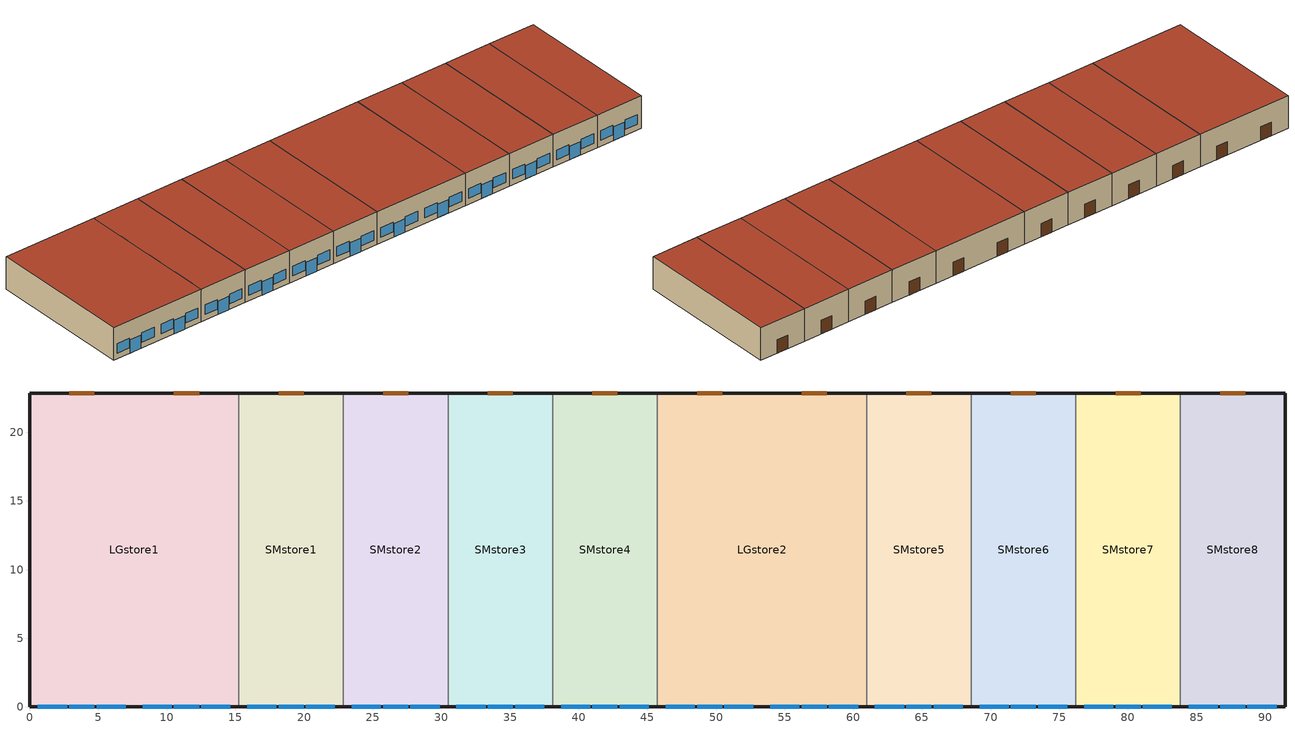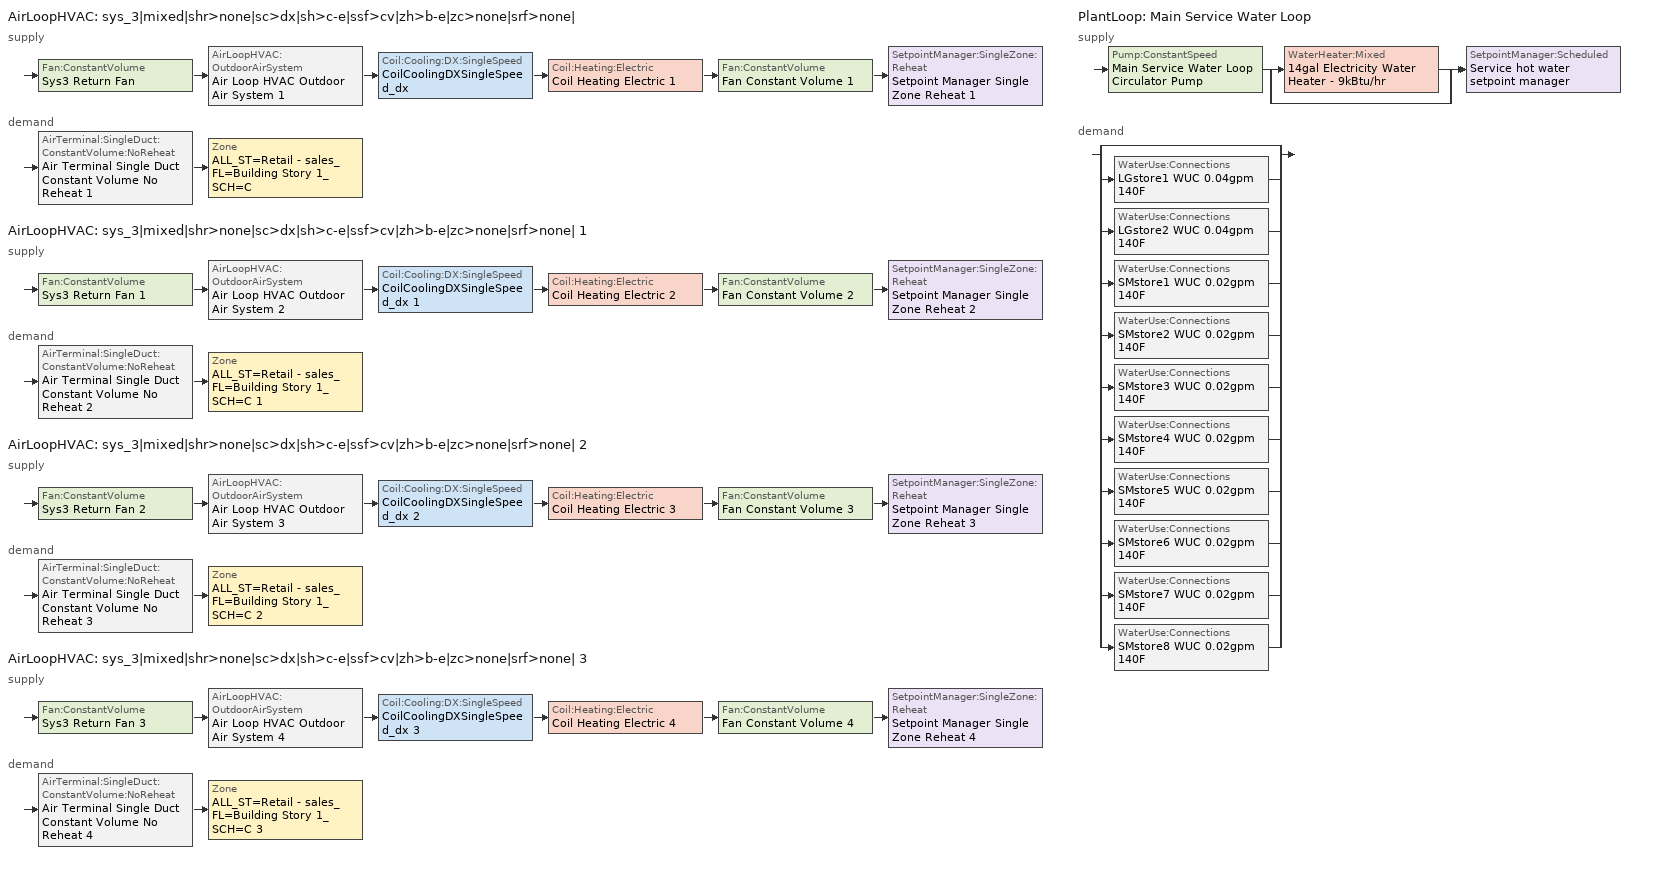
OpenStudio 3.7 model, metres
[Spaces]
SMstore2
 floor foundation (BTAP-Grnd-Floor-Mass:U-0.678_std): 30.48,22.86 30.48,0 22.86,0 22.86,22.86 z0
 wall outside: 22.86,0 30.48,0 / 30.48,22.86 22.86,22.86 z0:5.18
 wall to SMstore3: 30.48,0 30.48,22.86 z0:5.18
 wall to SMstore1: 22.86,22.86 22.86,0 z0:5.18
 window: 23.47,0 25.6,0 / 27.74,0 29.87,0 z0.91:2.43; 25.76,0 27.58,0 z0:2.13
 door: 27.58,22.86 25.76,22.86 z0:2.13
 roof outside: 30.48,0 30.48,22.86 22.86,22.86 22.86,0 z5.18
SMstore7
 floor foundation (BTAP-Grnd-Floor-Mass:U-0.678_std): 83.82,22.86 83.82,0 76.2,0 76.2,22.86 z0
 wall outside: 76.2,0 83.82,0 / 83.82,22.86 76.2,22.86 z0:5.18
 wall to SMstore6: 76.2,22.86 76.2,0 z0:5.18
 wall to SMstore8: 83.82,0 83.82,22.86 z0:5.18
 window: 81.08,0 83.21,0 / 76.81,0 78.94,0 z0.91:2.43; 79.1,0 80.92,0 z0:2.13
 door: 80.92,22.86 79.1,22.86 z0:2.13
 roof outside: 83.82,0 83.82,22.86 76.2,22.86 76.2,0 z5.18
SMstore3
 floor foundation (BTAP-Grnd-Floor-Mass:U-0.678_std): 38.1,22.86 38.1,0 30.48,0 30.48,22.86 z0
 wall outside: 30.48,0 38.1,0 / 38.1,22.86 30.48,22.86 z0:5.18
 wall to SMstore4: 38.1,0 38.1,22.86 z0:5.18
 window: 31.09,0 33.22,0 / 35.36,0 37.49,0 z0.91:2.43; 33.38,0 35.2,0 z0:2.13
 door: 35.2,22.86 33.38,22.86 z0:2.13
 roof outside: 38.1,0 38.1,22.86 30.48,22.86 30.48,0 z5.18
SMstore1
 floor foundation (BTAP-Grnd-Floor-Mass:U-0.678_std): 22.86,22.86 22.86,0 15.24,0 15.24,22.86 z0
 wall outside: 15.24,0 22.86,0 / 22.86,22.86 15.24,22.86 z0:5.18
 wall to LGstore1: 15.24,22.86 15.24,0 z0:5.18
 window: 15.85,0 17.98,0 / 20.12,0 22.25,0 z0.91:2.43; 18.14,0 19.97,0 z0:2.13
 door: 19.97,22.86 18.14,22.86 z0:2.13
 roof outside: 22.86,0 22.86,22.86 15.24,22.86 15.24,0 z5.18
LGstore2
 floor foundation (BTAP-Grnd-Floor-Mass:U-0.678_std): 60.96,22.86 60.96,0 45.72,0 45.72,22.86 z0
 wall outside: 45.72,0 60.96,0 / 60.96,22.86 45.72,22.86 z0:5.18
 wall to SMstore5: 60.96,0 60.96,22.86 z0:5.18
 wall to SMstore4: 45.72,22.86 45.72,0 z0:5.18
 window: 48.62,0 50.44,0 / 56.24,0 58.06,0 z0:2.13; 46.33,0 48.46,0 / 58.22,0 60.35,0 / 53.95,0 56.08,0 / 50.6,0 52.73,0 z0.91:2.43
 door: 50.44,22.86 48.62,22.86 / 58.06,22.86 56.24,22.86 z0:2.13
 roof outside: 60.96,0 60.96,22.86 45.72,22.86 45.72,0 z5.18
SMstore8
 floor foundation (BTAP-Grnd-Floor-Mass:U-0.678_std): 91.44,22.86 91.44,0 83.82,0 83.82,22.86 z0
 wall outside: 83.82,0 91.44,0 91.44,22.86 83.82,22.86 z0:5.18
 window: 86.72,0 88.54,0 z0:2.13; 84.43,0 86.56,0 / 88.7,0 90.83,0 z0.91:2.43
 door: 88.54,22.86 86.72,22.86 z0:2.13
 roof outside: 91.44,0 91.44,22.86 83.82,22.86 83.82,0 z5.18
SMstore5
 floor foundation (BTAP-Grnd-Floor-Mass:U-0.678_std): 68.58,22.86 68.58,0 60.96,0 60.96,22.86 z0
 wall outside: 60.96,0 68.58,0 / 68.58,22.86 60.96,22.86 z0:5.18
 wall to SMstore6: 68.58,0 68.58,22.86 z0:5.18
 window: 61.57,0 63.7,0 / 65.84,0 67.97,0 z0.91:2.43; 63.86,0 65.68,0 z0:2.13
 door: 65.68,22.86 63.86,22.86 z0:2.13
 roof outside: 68.58,0 68.58,22.86 60.96,22.86 60.96,0 z5.18
SMstore4
 floor foundation (BTAP-Grnd-Floor-Mass:U-0.678_std): 45.72,22.86 45.72,0 38.1,0 38.1,22.86 z0
 wall outside: 38.1,0 45.72,0 / 45.72,22.86 38.1,22.86 z0:5.18
 window: 41,0 42.82,0 z0:2.13; 38.71,0 40.84,0 / 42.98,0 45.11,0 z0.91:2.43
 door: 42.82,22.86 41,22.86 z0:2.13
 roof outside: 45.72,0 45.72,22.86 38.1,22.86 38.1,0 z5.18
SMstore6
 floor foundation (BTAP-Grnd-Floor-Mass:U-0.678_std): 76.2,22.86 76.2,0 68.58,0 68.58,22.86 z0
 wall outside: 68.58,0 76.2,0 / 76.2,22.86 68.58,22.86 z0:5.18
 window: 73.46,0 75.59,0 / 69.19,0 71.32,0 z0.91:2.43; 71.48,0 73.3,0 z0:2.13
 door: 73.3,22.86 71.48,22.86 z0:2.13
 roof outside: 76.2,0 76.2,22.86 68.58,22.86 68.58,0 z5.18
LGstore1
 floor foundation (BTAP-Grnd-Floor-Mass:U-0.678_std): 15.24,22.86 15.24,0 0,0 0,22.86 z0
 wall outside: 15.24,22.86 0,22.86 0,0 15.24,0 z0:5.18
 window: 8.23,0 10.36,0 / 0.61,0 2.74,0 / 4.88,0 7.01,0 / 12.5,0 14.63,0 z0.91:2.43; 10.52,0 12.35,0 / 2.9,0 4.73,0 z0:2.13
 door: 4.73,22.86 2.9,22.86 / 12.35,22.86 10.52,22.86 z0:2.13
 roof outside: 15.24,0 15.24,22.86 0,22.86 0,0 z5.18
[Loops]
AirLoopHVAC 'sys_3|mixed|shr>none|sc>dx|sh>c-e|ssf>cv|zh>b-e|zc>none|srf>none|'
 supply: Fan:ConstantVolume 'Sys3 Return Fan' > AirLoopHVAC:OutdoorAirSystem 'Air Loop HVAC Outdoor Air System 1' > Coil:Cooling:DX:SingleSpeed 'CoilCoolingDXSingleSpeed_dx' > Coil:Heating:Electric 'Coil Heating Electric 1' > Fan:ConstantVolume 'Fan Constant Volume 1' > SetpointManager:SingleZone:Reheat 'Setpoint Manager Single Zone Reheat 1'
 demand: AirTerminal:SingleDuct:ConstantVolume:NoReheat 'Air Terminal Single Duct Constant Volume No Reheat 1' > Zone 'ALL_ST=Retail - sales_FL=Building Story 1_SCH=C'
AirLoopHVAC 'sys_3|mixed|shr>none|sc>dx|sh>c-e|ssf>cv|zh>b-e|zc>none|srf>none| 1'
 supply: Fan:ConstantVolume 'Sys3 Return Fan 1' > AirLoopHVAC:OutdoorAirSystem 'Air Loop HVAC Outdoor Air System 2' > Coil:Cooling:DX:SingleSpeed 'CoilCoolingDXSingleSpeed_dx 1' > Coil:Heating:Electric 'Coil Heating Electric 2' > Fan:ConstantVolume 'Fan Constant Volume 2' > SetpointManager:SingleZone:Reheat 'Setpoint Manager Single Zone Reheat 2'
 demand: AirTerminal:SingleDuct:ConstantVolume:NoReheat 'Air Terminal Single Duct Constant Volume No Reheat 2' > Zone 'ALL_ST=Retail - sales_FL=Building Story 1_SCH=C 1'
AirLoopHVAC 'sys_3|mixed|shr>none|sc>dx|sh>c-e|ssf>cv|zh>b-e|zc>none|srf>none| 2'
 supply: Fan:ConstantVolume 'Sys3 Return Fan 2' > AirLoopHVAC:OutdoorAirSystem 'Air Loop HVAC Outdoor Air System 3' > Coil:Cooling:DX:SingleSpeed 'CoilCoolingDXSingleSpeed_dx 2' > Coil:Heating:Electric 'Coil Heating Electric 3' > Fan:ConstantVolume 'Fan Constant Volume 3' > SetpointManager:SingleZone:Reheat 'Setpoint Manager Single Zone Reheat 3'
 demand: AirTerminal:SingleDuct:ConstantVolume:NoReheat 'Air Terminal Single Duct Constant Volume No Reheat 3' > Zone 'ALL_ST=Retail - sales_FL=Building Story 1_SCH=C 2'
AirLoopHVAC 'sys_3|mixed|shr>none|sc>dx|sh>c-e|ssf>cv|zh>b-e|zc>none|srf>none| 3'
 supply: Fan:ConstantVolume 'Sys3 Return Fan 3' > AirLoopHVAC:OutdoorAirSystem 'Air Loop HVAC Outdoor Air System 4' > Coil:Cooling:DX:SingleSpeed 'CoilCoolingDXSingleSpeed_dx 3' > Coil:Heating:Electric 'Coil Heating Electric 4' > Fan:ConstantVolume 'Fan Constant Volume 4' > SetpointManager:SingleZone:Reheat 'Setpoint Manager Single Zone Reheat 4'
 demand: AirTerminal:SingleDuct:ConstantVolume:NoReheat 'Air Terminal Single Duct Constant Volume No Reheat 4' > Zone 'ALL_ST=Retail - sales_FL=Building Story 1_SCH=C 3'
PlantLoop 'Main Service Water Loop'
 supply: Pump:ConstantSpeed 'Main Service Water Loop Circulator Pump' > split
  | WaterHeater:Mixed '14gal Electricity Water Heater - 9kBtu/hr'
  | bypass
  join > SetpointManager:Scheduled 'Service hot water setpoint manager'
 demand: split
  | bypass
  | WaterUse:Connections 'LGstore1 WUC 0.04gpm 140F'
  | WaterUse:Connections 'LGstore2 WUC 0.04gpm 140F'
  | WaterUse:Connections 'SMstore1 WUC 0.02gpm 140F'
  | WaterUse:Connections 'SMstore2 WUC 0.02gpm 140F'
  | WaterUse:Connections 'SMstore3 WUC 0.02gpm 140F'
  | WaterUse:Connections 'SMstore4 WUC 0.02gpm 140F'
  | WaterUse:Connections 'SMstore5 WUC 0.02gpm 140F'
  | WaterUse:Connections 'SMstore6 WUC 0.02gpm 140F'
  | WaterUse:Connections 'SMstore7 WUC 0.02gpm 140F'
  | WaterUse:Connections 'SMstore8 WUC 0.02gpm 140F'
[ClimateZones]
Climate Zone Institution Name 1=ASHRAE; Climate Zone Document Name 1=ANSI/ASHRAE Standard 169; Climate Zone Document Year 1=2006; Climate Zone Value 1=7
[Building]
RetailStripmall: Default Construction Set=BTAP-Mass at hdd = 5000.0; Standards Number of Stories=1; Standards Number of Above Ground Stories=1; Standards Template=BTAP1980TO2010; Standards Building Type=RetailStripmall
[Site]
Calgary Intl AP_AB_CAN: Latitude {deg}=51.11; Longitude {deg}=-114.02; Time Zone {hr}=-7; Elevation {m}=1084.1
[Site:WaterMainsTemperature]
Calculation Method=Correlation; Annual Average Outdoor Air Temperature {C}=4.69167; Maximum Difference In Monthly Average Outdoor Air Temperatures {deltaC}=24.6
[Site:GroundTemperature:BuildingSurface]
19.527, 19.502, 19.536, 19.598, 20.002, 21.64, 22.225, 22.375, 21.449, 20.121, 19.802, 19.633
[SizingPeriod:DesignDay] Barometric Pressure {Pa}=88961; Rain Indicator=No; Snow Indicator=No; Day of Month=21; Daylight Saving Time Indicator=No; Humidity Condition Type=Wetbulb; Dry-Bulb Temperature Range Modifier Type=DefaultMultipliers
Name | Maximum Dry-Bulb Temperature {C} | Daily Dry-Bulb Temperature Range {deltaC} | Wind Speed {m/s} | Wind Direction {deg} | Month | Day Type | Wetbulb or DewPoint at Maximum Dry-Bulb {C} | Solar Model Indicator | ASHRAE Clear Sky Optical Depth for Beam Irradiance | ASHRAE Clear Sky Optical Depth for Diffuse Irradiance | Sky Clearness
Calgary Intl AP Ann Clg .4% Condns DB=>MWB | 28.8 | 12.3 | 4.5 | 160 | 7 | SummerDesignDay | 16 | ASHRAETau | 0.34 | 2.419
Calgary Intl AP Ann Clg .4% Condns WB=>MDB | 25.5 | 12.3 | 4.5 | 160 | 7 | SummerDesignDay | 17.8 | ASHRAETau | 0.34 | 2.419
Calgary Intl AP Ann Htg 99.6% Condns DB | -27.7 | 0 | 2.7 | 200 | 1 | WinterDesignDay | -27.7 | ASHRAEClearSky |  |  | 0
[Site:GroundTemperature:Shallow]
-1.6, -5.4, -6.4, -5.5, -0.4, 5.3, 10.8, 14.7, 15.8, 14, 9.5, 4
[Site:GroundTemperature:Deep]
4, 1.3, -0.4, -0.9, 0.1, 2.3, 5.2, 8, 9.9, 10.3, 9.2, 7
[Site:GroundTemperature:FCfactorMethod]
January Ground Temperature {C}=5.5; February Ground Temperature {C}=-2; March Ground Temperature {C}=-7.6; April Ground Temperature {C}=-6.3; May Ground Temperature {C}=-6.6; June Ground Temperature {C}=-0.3; July Ground Temperature {C}=4.9; August Ground Temperature {C}=10.2; September Ground Temperature {C}=13.8; October Ground Temperature {C}=17; November Ground Temperature {C}=16.6; December Ground Temperature {C}=11.1
[Material:NoMass] Roughness=Smooth; Thermal Absorptance=0.9; Solar Absorptance=0.7
Name | Thermal Resistance {m2-K/W} | Visible Absorptance
Typical Carpet Pad; Typical Carpet Pad 1 | 0.21648 | 0.8
Typical Insulation 1 | 0.00118045 | 0.7
Typical Insulation 2 | 2.61923 | 0.7
Typical Insulation 3 | 4.40527 | 0.7
Typical Carpet Pad 2; Typical Carpet Pad 4 | 1.40895 | 0.8
Typical Carpet Pad 3 | 2.28697 | 0.8
Typical Insulation 4 | 0.338965 | 0.7
Typical Insulation 5 | 0.338983 | 0.7
[Material]
Name | Roughness | Thickness {m} | Conductivity {W/m-K} | Density {kg/m3} | Specific Heat {J/kg-K} | Thermal Absorptance | Solar Absorptance | Visible Absorptance
G05 25mm wood | MediumSmooth | 0.0254 | 0.15 | 608 | 1630 | 0.9 | 0.5 | 0.5
100mm Normalweight concrete floor 1 | MediumSmooth | 0.1016 | 2.31 | 2322 | 832
G01 13mm gypsum board 1 | Smooth | 0.0127 | 0.16 | 800 | 1090 | 0.9 | 0.7 | 0.5
4 in. Normalweight Concrete Floor 1 | MediumRough | 0.1016 | 2.31 | 2322 | 832 | 0.9 | 0.7 | 0.7
1IN Stucco 1 | Smooth | 0.0253 | 0.6918 | 1858 | 837 | 0.9 | 0.7 | 0.92
8IN CONCRETE HW RefBldg 1 | Rough | 0.2032 | 1.311 | 2240 | 836.8 | 0.9 | 0.7 | 0.7
1/2IN Gypsum 1 | Smooth | 0.0127 | 0.16 | 784.9 | 830 | 0.9 | 0.4 | 0.4
Metal Roof Surface 1; F08 Metal surface 1 | Smooth | 0.0008 | 45.28 | 7824 | 500 | 0.9 | 0.7 | 0.7
6 in. Normalweight Concrete Floor 1; 6 in. Normalweight Concrete Floor 2; 6 in. Normalweight Concrete Floor 3 | MediumRough | 0.1524 | 2.31 | 2322 | 832 | 0.9 | 0.7 | 0.7
Expanded Polystyrene | MediumSmooth | 0.0408596 | 0.029 | 29 | 1210
[Construction]
BTAP-Int-Partition; BTAP-Int-Door: G05 25mm wood
BTAP-Int-Floor: 100mm Normalweight concrete floor 1, Typical Carpet Pad
BTAP-Int-Wall: G01 13mm gypsum board 1, G01 13mm gypsum board 1
BTAP-Int-Ceiling: Typical Carpet Pad, 100mm Normalweight concrete floor 1
BTAP-Int-Window: SimpleGlazing
BTAP-Ext-Floor-Mass:U-3.822: Typical Insulation 1, 4 in. Normalweight Concrete Floor 1, Typical Carpet Pad 1
BTAP-Ext-Wall-Mass:U-0.346: 1IN Stucco 1, 8IN CONCRETE HW RefBldg 1, Typical Insulation 2, 1/2IN Gypsum 1
BTAP-Ext-Roof-Metal:U-0.227: Metal Roof Surface 1, Typical Insulation 3
BTAP-Grnd-Floor-Mass:U-0.678: 6 in. Normalweight Concrete Floor 1, Typical Carpet Pad 2
BTAP-Grnd-Wall-Mass:U-0.425: 6 in. Normalweight Concrete Floor 2, Typical Carpet Pad 3
BTAP-Grnd-Roof-Mass:U-0.678: 6 in. Normalweight Concrete Floor 3, Typical Carpet Pad 4
BTAP-Ext-FixedWindow:U=0.295 SHGC=0.490; BTAP-Ext-GlassDoors:U=0.295 SHGC=0.490; BTAP-Ext-Skylights:U=0.295 SHGC=0.490; BTAP-Ext-DaylightDomes:U=0.295 SHGC=0.490; BTAP-Ext-DaylightDiffuser:U=0.295 SHGC=0.490: SimpleGlazing:U=0.295 SHGC=0.490
BTAP-Ext-Door:U-2.95: F08 Metal surface 1, Typical Insulation 4
BTAP-Ext-OverHeadDoor:U-2.95: Typical Insulation 5
BTAP-Grnd-Floor-Mass:U-0.678_std: 6 in. Normalweight Concrete Floor 1, Expanded Polystyrene
[DefaultConstructionSet]
BTAP-Mass at hdd = 5000.0: Default Exterior Surface Constructions=BTAP-Mass at hdd = 5000.0; Default Interior Surface Constructions=Default Surface Constructions 2; Default Ground Contact Surface Constructions=BTAP-Mass at hdd = 5000.0 1; Default Exterior SubSurface Constructions=BTAP-Mass at hdd = 5000.0; Default Interior SubSurface Constructions=Default Sub Surface Constructions 2; Interior Partition Construction=BTAP-Int-Partition
[DefaultSurfaceConstructions]
Name | Floor Construction | Wall Construction | Roof Ceiling Construction
Default Surface Constructions 2 | BTAP-Int-Floor | BTAP-Int-Wall | BTAP-Int-Ceiling
BTAP-Mass at hdd = 5000.0 | BTAP-Ext-Floor-Mass:U-3.822 | BTAP-Ext-Wall-Mass:U-0.346 | BTAP-Ext-Roof-Metal:U-0.227
BTAP-Mass at hdd = 5000.0 1 | BTAP-Grnd-Floor-Mass:U-0.678 | BTAP-Grnd-Wall-Mass:U-0.425 | BTAP-Grnd-Roof-Mass:U-0.678
[DefaultSubSurfaceConstructions]
Name | Fixed Window Construction | Operable Window Construction | Door Construction | Glass Door Construction | Overhead Door Construction | Skylight Construction | Tubular Daylight Dome Construction | Tubular Daylight Diffuser Construction
Default Sub Surface Constructions 2 | BTAP-Int-Window | BTAP-Int-Window | BTAP-Int-Door
BTAP-Mass at hdd = 5000.0 | BTAP-Ext-FixedWindow:U=0.295 SHGC=0.490 | BTAP-Ext-FixedWindow:U=0.295 SHGC=0.490 | BTAP-Ext-Door:U-2.95 | BTAP-Ext-GlassDoors:U=0.295 SHGC=0.490 | BTAP-Ext-OverHeadDoor:U-2.95 | BTAP-Ext-Skylights:U=0.295 SHGC=0.490 | BTAP-Ext-DaylightDomes:U=0.295 SHGC=0.490 | BTAP-Ext-DaylightDiffuser:U=0.295 SHGC=0.490
[WindowMaterial:SimpleGlazingSystem] Solar Heat Gain Coefficient=0.49; Visible Transmittance=0.21
Name | U-Factor {W/m2-K}
SimpleGlazing | 2.2
SimpleGlazing:U=0.295 SHGC=0.490 | 2.95
[Space] Space Type=Space Function Retail - sales; Building Story=Building Story 1; Part of Total Floor Area=Yes; Volume {m3}=Autocalculate
Name | Thermal Zone
SMstore2; SMstore7; SMstore3; LGstore2; SMstore5; SMstore4; SMstore6 | ALL_ST=Retail - sales_FL=Building Story 1_SCH=C
SMstore1 | ALL_ST=Retail - sales_FL=Building Story 1_SCH=C 2
LGstore1 | ALL_ST=Retail - sales_FL=Building Story 1_SCH=C 3
SMstore8 | ALL_ST=Retail - sales_FL=Building Story 1_SCH=C 1
[BuildingStory]
Building Story 1: Nominal Z Coordinate {m}=0
[SpaceType]
Space Function Retail - sales: Default Schedule Set=Space Function Retail - sales Schedule Set; Design Specification Outdoor Air Object=Space Function Retail - sales Ventilation; Standards Building Type=Space Function; Standards Space Type=Retail - sales
[People:Definition]
Space Function Retail - sales People Definition: Number of People Calculation Method=People/Area; People per Space Floor Area {person/m2}=0.0333681; Fraction Radiant=0.3
[People]
Space Function Retail - sales People: People Definition=Space Function Retail - sales People Definition; Space or SpaceType=Space Function Retail - sales; Work Efficiency Schedule=Work Efficiency Schedule; Clothing Insulation Schedule=Clothing Schedule; Air Velocity Schedule=Air Velocity Schedule; Multiplier=1
[Lights:Definition]
Space Function Retail - sales Lights Definition: Design Level Calculation Method=Watts/Area; Watts per Space Floor Area {W/m2}=18.0998; Fraction Radiant=0.5; Fraction Visible=0.2
[Lights]
Space Function Retail - sales Lights: Lights Definition=Space Function Retail - sales Lights Definition; Space or SpaceType=Space Function Retail - sales; Fraction Replaceable=1
[ElectricEquipment:Definition]
Space Function Retail - sales Elec Equip Definition: Design Level Calculation Method=Watts/Area; Watts per Space Floor Area {W/m2}=2.49998; Fraction Radiant=0.5
[ElectricEquipment]
Space Function Retail - sales Elec Equip: Electric Equipment Definition=Space Function Retail - sales Elec Equip Definition; Space or SpaceType=Space Function Retail - sales
[DesignSpecification:OutdoorAir]
Space Function Retail - sales Ventilation: Outdoor Air Method=Sum; Outdoor Air Flow per Floor Area {m3/s-m2}=0.001524
[DefaultScheduleSet]
Space Function Retail - sales Schedule Set: Number of People Schedule=NECB-C-Occupancy; People Activity Level Schedule=NECB-Activity; Lighting Schedule=NECB-C-Lighting; Electric Equipment Schedule=NECB-C-Electric-Equipment; Infiltration Schedule=Always On
[ThermostatSetpoint:DualSetpoint] Heating Setpoint Temperature Schedule=NECB-C-Thermostat Setpoint-Heating; Cooling Setpoint Temperature Schedule=NECB-C-Thermostat Setpoint-Cooling
Space Function Retail - sales Thermostat 21; Space Function Retail - sales Thermostat 22; Space Function Retail - sales Thermostat 23; Space Function Retail - sales Thermostat 24
[SpaceInfiltration:DesignFlowRate] Schedule=Always On Discrete; Design Flow Rate Calculation Method=Flow/ExteriorArea; Flow per Exterior Surface Area {m3/s-m2}=0.001116; Constant Term Coefficient=0; Temperature Term Coefficient=0; Velocity Term Coefficient=0.224; Velocity Squared Term Coefficient=0
Name | Space or SpaceType
LGstore1 Infiltration | LGstore1
LGstore2 Infiltration | LGstore2
SMstore1 Infiltration | SMstore1
SMstore2 Infiltration | SMstore2
SMstore3 Infiltration | SMstore3
SMstore4 Infiltration | SMstore4
SMstore5 Infiltration | SMstore5
SMstore6 Infiltration | SMstore6
SMstore7 Infiltration | SMstore7
SMstore8 Infiltration | SMstore8
[ThermalZone] Use Ideal Air Loads=No
Name | Thermostat
ALL_ST=Retail - sales_FL=Building Story 1_SCH=C | Space Function Retail - sales Thermostat 21
ALL_ST=Retail - sales_FL=Building Story 1_SCH=C 1 | Space Function Retail - sales Thermostat 22
ALL_ST=Retail - sales_FL=Building Story 1_SCH=C 2 | Space Function Retail - sales Thermostat 23
ALL_ST=Retail - sales_FL=Building Story 1_SCH=C 3 | Space Function Retail - sales Thermostat 24
[Sizing:Zone] Zone Cooling Design Supply Air Temperature Input Method=TemperatureDifference; Zone Cooling Design Supply Air Temperature {C}=14; Zone Cooling Design Supply Air Temperature Difference {deltaC}=11; Zone Heating Design Supply Air Temperature Input Method=TemperatureDifference; Zone Heating Design Supply Air Temperature {C}=40; Zone Heating Design Supply Air Temperature Difference {deltaC}=21; Zone Cooling Design Supply Air Humidity Ratio {kg-H2O/kg-air}=0.0085; Zone Heating Design Supply Air Humidity Ratio {kg-H2O/kg-air}=0.008; Zone Heating Sizing Factor=1.3; Zone Cooling Sizing Factor=1.1; Cooling Design Air Flow Method=DesignDay; Heating Design Air Flow Method=DesignDay; Account for Dedicated Outdoor Air System=No; Dedicated Outdoor Air System Control Strategy=NeutralSupplyAir; Dedicated Outdoor Air Low Setpoint Temperature for Design {C}=autosize; Dedicated Outdoor Air High Setpoint Temperature for Design {C}=autosize; Zone Load Sizing Method=Sensible Load Only No Latent Load; Zone Latent Cooling Design Supply Air Humidity Ratio Input Method=HumidityRatioDifference; Zone Cooling Design Supply Air Humidity Ratio Difference {kgWater/kgDryAir}=0.005; Zone Latent Heating Design Supply Air Humidity Ratio Input Method=HumidityRatioDifference; Zone Humidification Design Supply Air Humidity Ratio Difference {kgWater/kgDryAir}=0.005
ALL_ST=Retail - sales_FL=Building Story 1_SCH=C; ALL_ST=Retail - sales_FL=Building Story 1_SCH=C 1; ALL_ST=Retail - sales_FL=Building Story 1_SCH=C 2; ALL_ST=Retail - sales_FL=Building Story 1_SCH=C 3
[Zone equipment]
ALL_ST=Retail - sales_FL=Building Story 1_SCH=C: Air Terminal Single Duct Constant Volume No Reheat 1, Zone HVAC Baseboard Convective Electric 1
ALL_ST=Retail - sales_FL=Building Story 1_SCH=C 1: Air Terminal Single Duct Constant Volume No Reheat 2, Zone HVAC Baseboard Convective Electric 2
ALL_ST=Retail - sales_FL=Building Story 1_SCH=C 2: Air Terminal Single Duct Constant Volume No Reheat 3, Zone HVAC Baseboard Convective Electric 3
ALL_ST=Retail - sales_FL=Building Story 1_SCH=C 3: Air Terminal Single Duct Constant Volume No Reheat 4, Zone HVAC Baseboard Convective Electric 4
[Foundation:Kiva] Wall Height Above Grade {m}=0; Wall Depth Below Slab {m}=0
Bldg Kiva Foundation; SMstore2_Floor Kiva Foundation; SMstore3_Floor Kiva Foundation; SMstore4_Floor Kiva Foundation; SMstore5_Floor Kiva Foundation; SMstore6_Floor Kiva Foundation; SMstore7_Floor Kiva Foundation
[SurfaceProperty:ExposedFoundationPerimeter] Exposed Perimeter Calculation Method=TotalExposedPerimeter
Name | Total Exposed Perimeter {m}
LGstore2_Floor | 30.48
SMstore2_Floor; SMstore3_Floor; SMstore4_Floor; SMstore5_Floor; SMstore6_Floor; SMstore7_Floor; SMstore1_Floor | 15.24
SMstore8_Floor | 38.1
LGstore1_Floor | 53.34
[Foundation:Kiva:Settings]

[AirLoopHVAC] Availability Schedule=Always On Discrete; Design Supply Air Flow Rate {m3/s}=autosize; Design Return Air Flow Fraction of Supply Air Flow=1
sys_3|mixed|shr>none|sc>dx|sh>c-e|ssf>cv|zh>b-e|zc>none|srf>none|; sys_3|mixed|shr>none|sc>dx|sh>c-e|ssf>cv|zh>b-e|zc>none|srf>none| 1; sys_3|mixed|shr>none|sc>dx|sh>c-e|ssf>cv|zh>b-e|zc>none|srf>none| 2; sys_3|mixed|shr>none|sc>dx|sh>c-e|ssf>cv|zh>b-e|zc>none|srf>none| 3
[Sizing:System] Type of Load to Size On=Sensible; Design Outdoor Air Flow Rate {m3/s}=Autosize; Central Heating Maximum System Air Flow Ratio=1; Preheat Design Temperature {C}=7; Preheat Design Humidity Ratio {kg-H2O/kg-Air}=0.008; Precool Design Temperature {C}=13; Precool Design Humidity Ratio {kg-H2O/kg-Air}=0.008; Central Cooling Design Supply Air Temperature {C}=13; Central Heating Design Supply Air Temperature {C}=43; Sizing Option=NonCoincident; 100% Outdoor Air in Cooling=No; 100% Outdoor Air in Heating=No; Central Cooling Design Supply Air Humidity Ratio {kg-H2O/kg-Air}=0.0085; Central Heating Design Supply Air Humidity Ratio {kg-H2O/kg-Air}=0.008; Cooling Design Air Flow Method=DesignDay; Cooling Design Air Flow Rate {m3/s}=0; Heating Design Air Flow Method=DesignDay; Heating Design Air Flow Rate {m3/s}=0; System Outdoor Air Method=ZoneSum; Zone Maximum Outdoor Air Fraction=1; Cooling Supply Air Flow Rate Per Floor Area {m3/s-m2}=0.00996765; Cooling Fraction of Autosized Cooling Supply Air Flow Rate=1; Cooling Supply Air Flow Rate Per Unit Cooling Capacity {m3/s-W}=3.94755e-05; Heating Supply Air Flow Rate Per Floor Area {m3/s-m2}=0.00996765; Heating Fraction of Autosized Heating Supply Air Flow Rate=1; Heating Fraction of Autosized Cooling Supply Air Flow Rate=1; Heating Supply Air Flow Rate Per Unit Heating Capacity {m3/s-W}=3.15882e-05; Cooling Design Capacity Method=CoolingDesignCapacity; Cooling Design Capacity {W}=autosize; Cooling Design Capacity Per Floor Area {W/m2}=234.7; Fraction of Autosized Cooling Design Capacity=1; Heating Design Capacity Method=HeatingDesignCapacity; Heating Design Capacity {W}=autosize; Heating Design Capacity Per Floor Area {W/m2}=157; Fraction of Autosized Heating Design Capacity=1; Central Cooling Capacity Control Method=OnOff; Occupant Diversity=autosize
sys_3|mixed|shr>none|sc>dx|sh>c-e|ssf>cv|zh>b-e|zc>none|srf>none|; sys_3|mixed|shr>none|sc>dx|sh>c-e|ssf>cv|zh>b-e|zc>none|srf>none| 1; sys_3|mixed|shr>none|sc>dx|sh>c-e|ssf>cv|zh>b-e|zc>none|srf>none| 2; sys_3|mixed|shr>none|sc>dx|sh>c-e|ssf>cv|zh>b-e|zc>none|srf>none| 3
[Fan:ConstantVolume] Availability Schedule=Always On Discrete; Maximum Flow Rate {m3/s}=AutoSize
Fan Constant Volume 1; Sys3 Return Fan; Fan Constant Volume 2; Sys3 Return Fan 1; Fan Constant Volume 3; Sys3 Return Fan 2; Fan Constant Volume 4; Sys3 Return Fan 3
[Coil:Heating:Electric] Availability Schedule=Always On Discrete
Coil Heating Electric 1; Coil Heating Electric 2; Coil Heating Electric 3; Coil Heating Electric 4
[Coil:Cooling:DX:SingleSpeed] Availability Schedule=Always On Discrete; Rated Total Cooling Capacity {W}=autosize; Rated Sensible Heat Ratio=autosize; Rated COP {W/W}=3; Rated Air Flow Rate {m3/s}=autosize; Rated Evaporator Fan Power Per Volume Flow Rate 2017 {W/(m3/s)}=773.3; Rated Evaporator Fan Power Per Volume Flow Rate 2023 {W/(m3/s)}=934.4; Minimum Outdoor Dry-Bulb Temperature for Compressor Operation {C}=-25; Nominal Time for Condensate Removal to Begin {s}=0; Ratio of Initial Moisture Evaporation Rate and Steady State Latent Capacity=0; Maximum Cycling Rate {cycles/hr}=0; Latent Capacity Time Constant {s}=0; Condenser Type=AirCooled; Evaporative Condenser Effectiveness=0.9; Evaporative Condenser Air Flow Rate {m3/s}=autosize; Evaporative Condenser Pump Rated Power Consumption {W}=autosize; Crankcase Heater Capacity {W}=0; Maximum Outdoor Dry-Bulb Temperature for Crankcase Heater Operation {C}=10; Basin Heater Capacity {W/K}=0; Basin Heater Setpoint Temperature {C}=2
Name | Total Cooling Capacity Function of Temperature Curve | Total Cooling Capacity Function of Flow Fraction Curve | Energy Input Ratio Function of Temperature Curve | Energy Input Ratio Function of Flow Fraction Curve | Part Load Fraction Correlation Curve
CoilCoolingDXSingleSpeed_dx | Curve Biquadratic 1 | Curve Quadratic 1 | Curve Biquadratic 2 | Curve Quadratic 2 | Curve Quadratic 3
CoilCoolingDXSingleSpeed_dx 1 | Curve Biquadratic 3 | Curve Quadratic 4 | Curve Biquadratic 4 | Curve Quadratic 5 | Curve Quadratic 6
CoilCoolingDXSingleSpeed_dx 2 | Curve Biquadratic 5 | Curve Quadratic 7 | Curve Biquadratic 6 | Curve Quadratic 8 | Curve Quadratic 9
CoilCoolingDXSingleSpeed_dx 3 | Curve Biquadratic 7 | Curve Quadratic 10 | Curve Biquadratic 8 | Curve Quadratic 11 | Curve Quadratic 12
[Controller:OutdoorAir] Minimum Outdoor Air Flow Rate {m3/s}=autosize; Maximum Outdoor Air Flow Rate {m3/s}=Autosize; Economizer Control Type=NoEconomizer; Economizer Control Action Type=ModulateFlow; Economizer Maximum Limit Dry-Bulb Temperature {C}=28; Economizer Maximum Limit Enthalpy {J/kg}=64000; Economizer Minimum Limit Dry-Bulb Temperature {C}=-100; Lockout Type=NoLockout; Minimum Limit Type=FixedMinimum; High Humidity Control=No; Heat Recovery Bypass Control Type=BypassWhenWithinEconomizerLimits; Economizer Operation Staging=InterlockedWithMechanicalCooling
Name | Controller Mechanical Ventilation
Controller Outdoor Air 1 | Controller Mechanical Ventilation 1
Controller Outdoor Air 2 | Controller Mechanical Ventilation 2
Controller Outdoor Air 3 | Controller Mechanical Ventilation 3
Controller Outdoor Air 4 | Controller Mechanical Ventilation 4
[Controller:MechanicalVentilation] Availability Schedule=Always On Discrete; System Outdoor Air Method=ZoneSum
Controller Mechanical Ventilation 1; Controller Mechanical Ventilation 2; Controller Mechanical Ventilation 3; Controller Mechanical Ventilation 4
[AirLoopHVAC:OutdoorAirSystem]
Name | Controller
Air Loop HVAC Outdoor Air System 1 | Controller Outdoor Air 1
Air Loop HVAC Outdoor Air System 2 | Controller Outdoor Air 2
Air Loop HVAC Outdoor Air System 3 | Controller Outdoor Air 3
Air Loop HVAC Outdoor Air System 4 | Controller Outdoor Air 4
[SetpointManager:SingleZone:Reheat] Minimum Supply Air Temperature {C}=13; Maximum Supply Air Temperature {C}=43
Name | Control Zone
Setpoint Manager Single Zone Reheat 1 | ALL_ST=Retail - sales_FL=Building Story 1_SCH=C
Setpoint Manager Single Zone Reheat 2 | ALL_ST=Retail - sales_FL=Building Story 1_SCH=C 1
Setpoint Manager Single Zone Reheat 3 | ALL_ST=Retail - sales_FL=Building Story 1_SCH=C 2
Setpoint Manager Single Zone Reheat 4 | ALL_ST=Retail - sales_FL=Building Story 1_SCH=C 3
[AirTerminal:SingleDuct:ConstantVolume:NoReheat] Availability Schedule=Always On Discrete; Maximum Air Flow Rate {m3/s}=AutoSize
Air Terminal Single Duct Constant Volume No Reheat 1; Air Terminal Single Duct Constant Volume No Reheat 2; Air Terminal Single Duct Constant Volume No Reheat 3; Air Terminal Single Duct Constant Volume No Reheat 4
[ZoneHVAC:Baseboard:Convective:Electric] Availability Schedule=Always On Discrete; Nominal Capacity {W}=autosize; Efficiency=1
Zone HVAC Baseboard Convective Electric 1; Zone HVAC Baseboard Convective Electric 2; Zone HVAC Baseboard Convective Electric 3; Zone HVAC Baseboard Convective Electric 4
[PlantLoop]
Main Service Water Loop: Glycol Concentration=0; Maximum Loop Temperature {C}=60; Minimum Loop Temperature {C}=10; Plant Loop Volume {m3}=Autocalculate; Load Distribution Scheme=Optimal
[Sizing:Plant]
Main Service Water Loop: Loop Type=Heating; Design Loop Exit Temperature {C}=60; Loop Design Temperature Difference {deltaC}=5; Sizing Option=NonCoincident; Zone Timesteps in Averaging Window=1; Coincident Sizing Factor Mode=None
[SetpointManager:Scheduled]
Service hot water setpoint manager: Control Variable=Temperature; Schedule=Service Water Loop Temp - 140F
[Pump:ConstantSpeed]
Main Service Water Loop Circulator Pump: Rated Flow Rate {m3/s}=autosize; Rated Pump Head {Pa}=2.1926e+06; Rated Power Consumption {W}=autosize; Motor Efficiency=0.9; Fraction of Motor Inefficiencies to Fluid Stream=0; Pump Control Type=Intermittent; Design Power Sizing Method=PowerPerFlowPerPressure; Design Electric Power per Unit Flow Rate {W/(m3/s)}=348701.1; Design Shaft Power per Unit Flow Rate per Unit Head {W-s/m3-Pa}=1.28205
[WaterHeater:Mixed]
14gal Electricity Water Heater - 9kBtu/hr: Tank Volume {m3}=0.0511075; Setpoint Temperature Schedule=Service Water Loop Temp - 140F; Deadband Temperature Difference {deltaC}=2; Maximum Temperature Limit {C}=60; Heater Control Type=Cycle; Heater Maximum Capacity {W}=2670.37; Heater Fuel Type=Electricity; Heater Thermal Efficiency=1; Off Cycle Parasitic Fuel Consumption Rate {W}=13.3416; Off Cycle Parasitic Fuel Type=Electricity; Off Cycle Parasitic Heat Fraction to Tank=0.8; On Cycle Parasitic Fuel Consumption Rate {W}=13.3416; On Cycle Parasitic Fuel Type=Electricity; Ambient Temperature Indicator=Schedule; Ambient Temperature Schedule=Water Heater Ambient Temp Schedule 71.6F; Off Cycle Loss Coefficient to Ambient Temperature {W/K}=1.053; On Cycle Loss Coefficient to Ambient Temperature {W/K}=1.053; Use Side Effectiveness=1; Source Side Effectiveness=1; Use Side Design Flow Rate {m3/s}=autosize; Source Side Design Flow Rate {m3/s}=autosize; Indirect Water Heating Recovery Time {hr}=1.5; Source Side Flow Control Mode=IndirectHeatPrimarySetpoint
[WaterHeater:Sizing]
14gal Electricity Water Heater - 9kBtu/hr: Design Mode=PeakDraw; Time Storage Can Meet Peak Draw {hr}=0.538503; Time for Tank Recovery {hr}=0; Nominal Tank Volume for Autosizing Plant Connections {m3}=1
[WaterUse:Equipment:Definition] Target Temperature Schedule=Mixed Water At Faucet Temp - 140F; Sensible Fraction Schedule=Fraction Sensible - 0.2; Latent Fraction Schedule=Fraction Latent - 0.05
Name | Peak Flow Rate {m3/s}
Lgstore1 0.04gpm 140F; Lgstore2 0.04gpm 140F | 2.49062e-06
Smstore1 0.02gpm 140F; Smstore2 0.02gpm 140F; Smstore3 0.02gpm 140F; Smstore4 0.02gpm 140F; Smstore5 0.02gpm 140F; Smstore6 0.02gpm 140F; Smstore7 0.02gpm 140F; Smstore8 0.02gpm 140F | 1.24531e-06
[WaterUse:Equipment] Flow Rate Fraction Schedule=NECB-C-Service Water Heating
Name | Water Use Equipment Definition | Space
LGstore1 Service Water Use 0.04gpm 140F | Lgstore1 0.04gpm 140F | LGstore1
LGstore2 Service Water Use 0.04gpm 140F | Lgstore2 0.04gpm 140F | LGstore2
SMstore1 Service Water Use 0.02gpm 140F | Smstore1 0.02gpm 140F | SMstore1
SMstore2 Service Water Use 0.02gpm 140F | Smstore2 0.02gpm 140F | SMstore2
SMstore3 Service Water Use 0.02gpm 140F | Smstore3 0.02gpm 140F | SMstore3
SMstore4 Service Water Use 0.02gpm 140F | Smstore4 0.02gpm 140F | SMstore4
SMstore5 Service Water Use 0.02gpm 140F | Smstore5 0.02gpm 140F | SMstore5
SMstore6 Service Water Use 0.02gpm 140F | Smstore6 0.02gpm 140F | SMstore6
SMstore7 Service Water Use 0.02gpm 140F | Smstore7 0.02gpm 140F | SMstore7
SMstore8 Service Water Use 0.02gpm 140F | Smstore8 0.02gpm 140F | SMstore8
[WaterUse:Connections] Drain Water Heat Exchanger Type=None; Drain Water Heat Exchanger Destination=Plant
Name | Water Use Equipment Name 1
LGstore1 WUC 0.04gpm 140F | LGstore1 Service Water Use 0.04gpm 140F
LGstore2 WUC 0.04gpm 140F | LGstore2 Service Water Use 0.04gpm 140F
SMstore1 WUC 0.02gpm 140F | SMstore1 Service Water Use 0.02gpm 140F
SMstore2 WUC 0.02gpm 140F | SMstore2 Service Water Use 0.02gpm 140F
SMstore3 WUC 0.02gpm 140F | SMstore3 Service Water Use 0.02gpm 140F
SMstore4 WUC 0.02gpm 140F | SMstore4 Service Water Use 0.02gpm 140F
SMstore5 WUC 0.02gpm 140F | SMstore5 Service Water Use 0.02gpm 140F
SMstore6 WUC 0.02gpm 140F | SMstore6 Service Water Use 0.02gpm 140F
SMstore7 WUC 0.02gpm 140F | SMstore7 Service Water Use 0.02gpm 140F
SMstore8 WUC 0.02gpm 140F | SMstore8 Service Water Use 0.02gpm 140F
[Schedule:Ruleset]
Clothing Schedule: Default Day Schedule=Clothing Schedule Default Winter Clothes
Air Velocity Schedule: Default Day Schedule=Air Velocity Schedule Default
Work Efficiency Schedule: Default Day Schedule=Work Efficiency Schedule Default
NECB-C-Occupancy: Default Day Schedule=NECB-C-Occupancy Default
NECB-Activity: Default Day Schedule=NECB-Activity Default; Summer Design Day Schedule=NECB-Activity Summer Design Day; Winter Design Day Schedule=NECB-Activity Winter Design Day
NECB-C-Lighting: Default Day Schedule=NECB-C-Lighting Default
NECB-C-Electric-Equipment: Default Day Schedule=NECB-C-Electric-Equipment Default
Always On: Default Day Schedule=Always On Default
NECB-C-Thermostat Setpoint-Heating: Default Day Schedule=NECB-C-Thermostat Setpoint-Heating Default
NECB-C-Thermostat Setpoint-Cooling: Default Day Schedule=NECB-C-Thermostat Setpoint-Cooling Default
Service Water Loop Temp - 140F: Default Day Schedule=Service Water Loop Temp - 140F Default
Water Heater Ambient Temp Schedule 71.6F: Default Day Schedule=Water Heater Ambient Temp Schedule 71.6F Default
NECB-C-Service Water Heating: Default Day Schedule=NECB-C-Service Water Heating Default
Fraction Sensible - 0.2: Default Day Schedule=Fraction Sensible - 0.2 Default
Fraction Latent - 0.05: Default Day Schedule=Fraction Latent - 0.05 Default
Mixed Water At Faucet Temp - 140F: Default Day Schedule=Mixed Water At Faucet Temp - 140F Default
[Schedule:Day]
Clothing Schedule Default Winter Clothes: 24, 0, 1
Clothing Schedule Summer Clothes: 24, 0, 0.5
Air Velocity Schedule Default; Fraction Sensible - 0.2 Default: 24, 0, 0.2
Work Efficiency Schedule Default: 24, 0, 0
NECB-C-Occupancy Default; NECB-C-Occupancy Default|Wkdy Day: No, 8, 0, 0, 9, 0, 0.1, 10, 0, 0.2, 12, 0, 0.5, 16, 0, 0.7, 17, 0, 0.8, 18, 0, 0.7, 19, 0, 0.5, 21, 0, 0.3, 24, 0, 0
NECB-C-Occupancy Sat Day: No, 8, 0, 0, 9, 0, 0.1, 10, 0, 0.2, 11, 0, 0.5, 12, 0, 0.6, 13, 0, 0.8, 16, 0, 0.9, 17, 0, 0.8, 18, 0, 0.7, 19, 0, 0.5, 21, 0, 0.2, 24, 0, 0
NECB-C-Occupancy Sun|Hol Day: No, 10, 0, 0, 11, 0, 0.1, 13, 0, 0.2, 18, 0, 0.4, 19, 0, 0.2, 24, 0, 0
NECB-Activity Default; NECB-Activity Winter Design Day; NECB-Activity Summer Design Day: No, 24, 0, 130
NECB-C-Lighting Default; NECB-C-Lighting Default|Wkdy Day; NECB-C-Lighting Sat Day; NECB-C-Electric-Equipment Default; NECB-C-Electric-Equipment Default|Wkdy Day; NECB-C-Electric-Equipment Sat Day: No, 8, 0, 0.05, 9, 0, 0.5, 19, 0, 0.9, 20, 0, 0.6, 21, 0, 0.5, 24, 0, 0.05
NECB-C-Lighting Sun|Hol Day; NECB-C-Electric-Equipment Sun|Hol Day: No, 10, 0, 0.05, 11, 0, 0.5, 18, 0, 0.9, 19, 0, 0.6, 24, 0, 0.05
Always On Default: No, 24, 0, 1
NECB-C-Thermostat Setpoint-Heating Default; NECB-C-Thermostat Setpoint-Heating Default|Wkdy Day; NECB-C-Thermostat Setpoint-Heating Sat Day: No, 7, 0, 18, 8, 0, 20, 21, 0, 22, 24, 0, 18
NECB-C-Thermostat Setpoint-Heating Sun|Hol Day: No, 9, 0, 18, 10, 0, 20, 19, 0, 22, 24, 0, 18
NECB-C-Thermostat Setpoint-Cooling Default; NECB-C-Thermostat Setpoint-Cooling Default|Wkdy Day; NECB-C-Thermostat Setpoint-Cooling Sat Day: No, 7, 0, 35, 21, 0, 24, 24, 0, 35
NECB-C-Thermostat Setpoint-Cooling Sun|Hol Day: No, 9, 0, 35, 19, 0, 24, 24, 0, 35
Service Water Loop Temp - 140F Default; Mixed Water At Faucet Temp - 140F Default: 24, 0, 60
Water Heater Ambient Temp Schedule 71.6F Default: 24, 0, 22
NECB-C-Service Water Heating Default; NECB-C-Service Water Heating Default|Wkdy Day: No, 8, 0, 0.05, 9, 0, 0.1, 10, 0, 0.2, 11, 0, 0.3, 12, 0, 0.4, 16, 0, 0.8, 17, 0, 0.6, 18, 0, 0.4, 19, 0, 0.3, 21, 0, 0.2, 24, 0, 0.05
NECB-C-Service Water Heating Sat Day: No, 8, 0, 0.05, 9, 0, 0.1, 10, 0, 0.2, 11, 0, 0.3, 12, 0, 0.5, 16, 0, 0.9, 17, 0, 0.7, 18, 0, 0.5, 19, 0, 0.3, 21, 0, 0.2, 24, 0, 0.05
NECB-C-Service Water Heating Sun|Hol Day: No, 10, 0, 0.05, 11, 0, 0.1, 12, 0, 0.2, 13, 0, 0.4, 15, 0, 0.8, 16, 0, 0.6, 17, 0, 0.4, 18, 0, 0.3, 19, 0, 0.2, 24, 0, 0.05
Fraction Latent - 0.05 Default: 24, 0, 0.05
[Schedule:Rule] Date Specification Type=DateRange; Start Day=1
Name | Schedule Ruleset | Rule Order | Day Schedule | Start Month | End Month | End Day | Apply Monday | Apply Tuesday | Apply Wednesday | Apply Thursday | Apply Friday | Apply Saturday | Apply Sunday
Schedule Rule 1 | Clothing Schedule | 0 | Clothing Schedule Summer Clothes | 5 | 9 | 30
Schedule Rule 2 | NECB-C-Occupancy | 2 | NECB-C-Occupancy Default|Wkdy Day | 1 | 12 | 31 | Yes | Yes | Yes | Yes | Yes
Schedule Rule 3 | NECB-C-Occupancy | 1 | NECB-C-Occupancy Sat Day | 1 | 12 | 31 |  |  |  |  |  | Yes
Schedule Rule 4 | NECB-C-Occupancy | 0 | NECB-C-Occupancy Sun|Hol Day | 1 | 12 | 31 |  |  |  |  |  |  | Yes
Schedule Rule 5 | NECB-C-Lighting | 2 | NECB-C-Lighting Default|Wkdy Day | 1 | 12 | 31 | Yes | Yes | Yes | Yes | Yes
Schedule Rule 6 | NECB-C-Lighting | 1 | NECB-C-Lighting Sat Day | 1 | 12 | 31 |  |  |  |  |  | Yes
Schedule Rule 7 | NECB-C-Lighting | 0 | NECB-C-Lighting Sun|Hol Day | 1 | 12 | 31 |  |  |  |  |  |  | Yes
Schedule Rule 8 | NECB-C-Electric-Equipment | 2 | NECB-C-Electric-Equipment Default|Wkdy Day | 1 | 12 | 31 | Yes | Yes | Yes | Yes | Yes
Schedule Rule 9 | NECB-C-Electric-Equipment | 1 | NECB-C-Electric-Equipment Sat Day | 1 | 12 | 31 |  |  |  |  |  | Yes
Schedule Rule 10 | NECB-C-Electric-Equipment | 0 | NECB-C-Electric-Equipment Sun|Hol Day | 1 | 12 | 31 |  |  |  |  |  |  | Yes
Schedule Rule 11 | NECB-C-Thermostat Setpoint-Heating | 2 | NECB-C-Thermostat Setpoint-Heating Default|Wkdy Day | 1 | 12 | 31 | Yes | Yes | Yes | Yes | Yes
Schedule Rule 12 | NECB-C-Thermostat Setpoint-Heating | 1 | NECB-C-Thermostat Setpoint-Heating Sat Day | 1 | 12 | 31 |  |  |  |  |  | Yes
Schedule Rule 13 | NECB-C-Thermostat Setpoint-Heating | 0 | NECB-C-Thermostat Setpoint-Heating Sun|Hol Day | 1 | 12 | 31 |  |  |  |  |  |  | Yes
Schedule Rule 14 | NECB-C-Thermostat Setpoint-Cooling | 2 | NECB-C-Thermostat Setpoint-Cooling Default|Wkdy Day | 1 | 12 | 31 | Yes | Yes | Yes | Yes | Yes
Schedule Rule 15 | NECB-C-Thermostat Setpoint-Cooling | 1 | NECB-C-Thermostat Setpoint-Cooling Sat Day | 1 | 12 | 31 |  |  |  |  |  | Yes
Schedule Rule 16 | NECB-C-Thermostat Setpoint-Cooling | 0 | NECB-C-Thermostat Setpoint-Cooling Sun|Hol Day | 1 | 12 | 31 |  |  |  |  |  |  | Yes
Schedule Rule 17 | NECB-C-Service Water Heating | 2 | NECB-C-Service Water Heating Default|Wkdy Day | 1 | 12 | 31 | Yes | Yes | Yes | Yes | Yes
Schedule Rule 18 | NECB-C-Service Water Heating | 1 | NECB-C-Service Water Heating Sat Day | 1 | 12 | 31 |  |  |  |  |  | Yes
Schedule Rule 19 | NECB-C-Service Water Heating | 0 | NECB-C-Service Water Heating Sun|Hol Day | 1 | 12 | 31 |  |  |  |  |  |  | Yes
[Schedule:Constant]
Always On Discrete: Value=1
[Curve:Biquadratic] Minimum Value of x=17; Maximum Value of x=22; Minimum Value of y=13; Maximum Value of y=46
Name | Coefficient1 Constant | Coefficient2 x | Coefficient3 x**2 | Coefficient4 y | Coefficient5 y**2 | Coefficient6 x*y
Curve Biquadratic 1; Curve Biquadratic 3; Curve Biquadratic 5; Curve Biquadratic 7 | 0.942588 | 0.00954335 | 0.00068377 | -0.0110427 | 5.249e-06 | -9.72e-06
Curve Biquadratic 2; Curve Biquadratic 4; Curve Biquadratic 6; Curve Biquadratic 8 | 0.342414 | 0.034885 | -0.0006237 | 0.00497722 | 0.000437951 | -0.000728028
[Curve:Quadratic]
Name | Coefficient1 Constant | Coefficient2 x | Coefficient3 x**2 | Minimum Value of x | Maximum Value of x
Curve Quadratic 1; Curve Quadratic 4; Curve Quadratic 7; Curve Quadratic 10 | 0.8 | 0.2 | 0 | 0.5 | 1.5
Curve Quadratic 2; Curve Quadratic 5; Curve Quadratic 8; Curve Quadratic 11 | 1.1552 | -0.1808 | 0.0256 | 0.5 | 1.5
Curve Quadratic 3; Curve Quadratic 6; Curve Quadratic 9; Curve Quadratic 12 | 0.85 | 0.15 | 0 | 0 | 1
